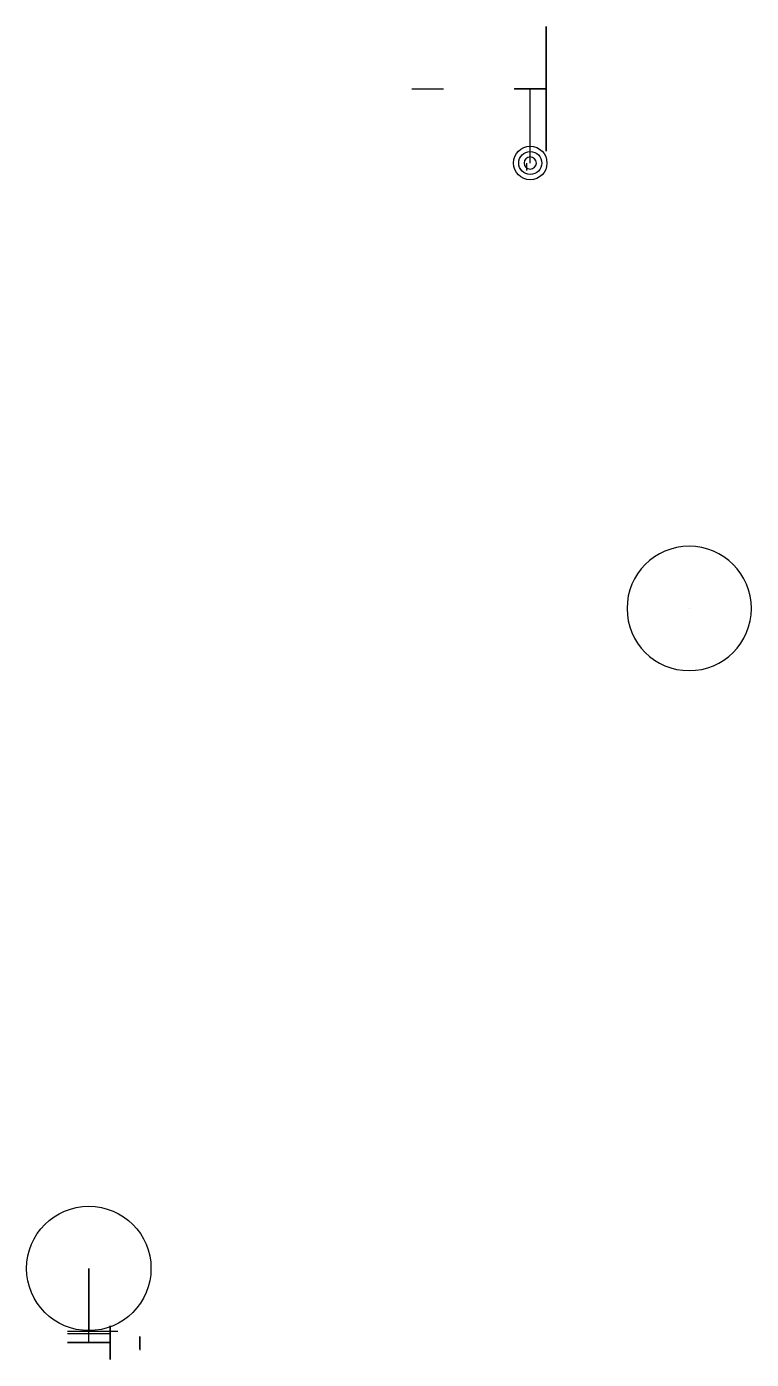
# Model space of a CAD drawing. Header units: millimetres. Extents: x 973 to 1276, y 526 to 1083.
import ezdxf

# ---------------------------------------------------------------- set-up
doc = ezdxf.new("R2010")
doc.units = ezdxf.units.MM

msp = doc.modelspace()

# ---------------------------------------------------------------- linework, layer by layer
at = {"extrusion": (-1, 2.48577e-07, -2.93128e-06)}
msp.add_line((1133.77, 1057.23, 8.95), (1147, 1057.23, 8.96), dxfattribs=at)
at = {"extrusion": (-1, 1.8211e-06, -7.53343e-09)}
msp.add_line((1176.53, 1057.23, 8.95), (1190.01, 1057.23, 8.96), dxfattribs=at)
at = {"extrusion": (0, 0, -1)}
for p, q in [((1189.88, 1057.23, 8.95), (1176.65, 1057.23, 8.96)), ((1183.13, 1057.23, 8.95), (1183.13, 1031.23, 8.95)), ((1183.27, 1026.23, 8.95), (1183.27, 1057.23, 8.95)), ((1183.27, 1031.06, 17.91), (1183.27, 1031.06, -3.14)), ((1186.19, 1030.09, 17.91), (1186.19, 1030.08))]:
    msp.add_line(p, q, dxfattribs=at)
at = {"extrusion": (6.90468e-29, -1.22465e-16, -1)}
msp.add_line((1181.72, 1026.23, -12.44), (1181.72, 1023.05, -12.44), dxfattribs=at)
for p, q in [((1183.27, 1026.23), (1183.27, 1026.23, 17.91)), ((1183.27, 1026.23, 17.91), (1183.27, 1026.23)), ((1183.27, 1026.23, 17.91), (1183.27, 1026.23))]:
    msp.add_line(p, q)
at = {"extrusion": (-7.53343e-09, 1.8211e-06, 1)}
msp.add_line((1249.74, 840, 13.34), (1249.74, 840, -0.14), dxfattribs=at)
at = {"extrusion": (1, 0, -6.12323e-17)}
for p, q in [((998.65, 533.09, 24.53), (998.65, 564.09, 24.53)), ((998.65, 564.09, 31.15), (998.65, 564.09, 17.91)), ((998.66, 564.1, 24.39), (998.66, 538.1, 24.39)), ((989.7, 537.93, 24.53), (1010.75, 537.93, 24.53)), ((989.7, 536.95, 27.45), (1007.61, 536.95, 27.45))]:
    msp.add_line(p, q, dxfattribs=at)
at = {"extrusion": (7.53343e-09, 1.8211e-06, -1)}
msp.add_line((998.65, 564.09, 17.79), (998.65, 564.09, 31.27), dxfattribs=at)
at = {"extrusion": (-1, 0, 6.12323e-17)}
for p, q in [((989.7, 533.1, 24.53), (1007.61, 533.1, 24.53)), ((1007.61, 533.09, 24.53), (989.7, 533.09, 24.53)), ((989.7, 533.09, 24.53), (1007.61, 533.09, 24.53))]:
    msp.add_line(p, q, dxfattribs=at)
at = {"extrusion": (1, -1.22465e-16, -6.12323e-17)}
msp.add_line((1020.05, 533.09, 22.98), (1020.05, 529.92, 22.98), dxfattribs=at)
at = {"extrusion": (1, 0, -6.12323e-17)}
msp.add_circle((1057.23, 8.95, 1189.87), 26, dxfattribs=at)
for centre, radius in [((1183.27, 1026.23), 7), ((1183.27, 1026.23), 4.83), ((998.66, 564.1, 31.13), 26)]:
    msp.add_circle(centre, radius)
at = {"extrusion": (6.90468e-29, -1.22465e-16, -1)}
msp.add_circle((-1183.27, 1026.23, 12.44), 2.55, dxfattribs=at)
at = {"extrusion": (0, 0, -1)}
msp.add_circle((-1249.74, 840.01), 26, dxfattribs=at)
at = {"extrusion": (-1, 0, 6.12323e-17)}
for radius in [7, 4.83]:
    msp.add_circle((-533.09, 24.53, -1007.61), radius, dxfattribs=at)
at = {"extrusion": (1, -1.22465e-16, -6.12323e-17)}
msp.add_circle((533.09, 24.53, 1020.05), 2.55, dxfattribs=at)

doc.saveas('drawing.dxf')
